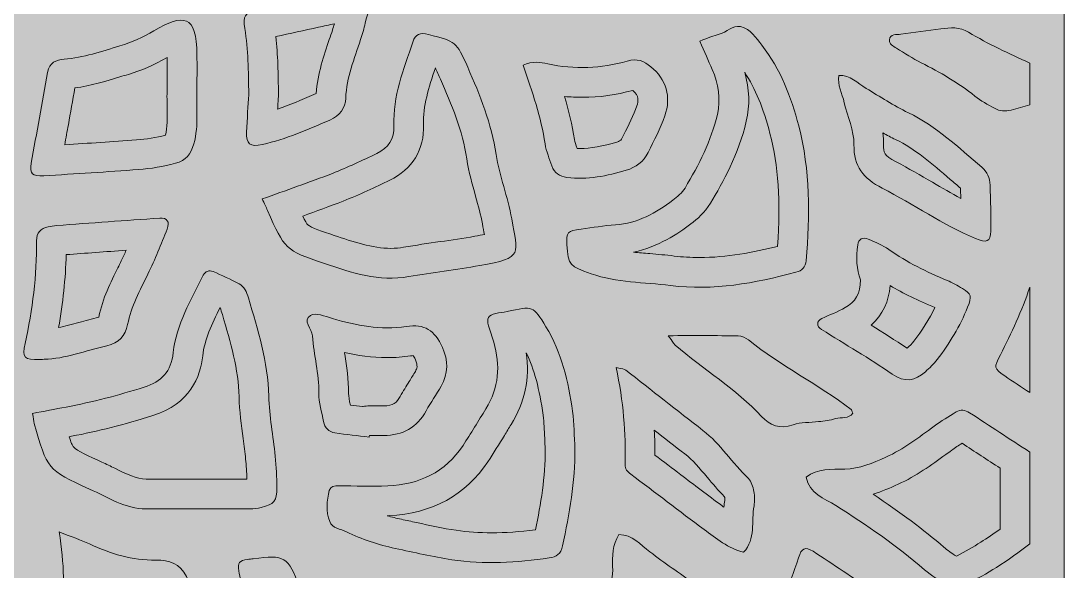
# Model space of a CAD drawing. Extents: x 140 to 2861, y -2860 to -140.
# Drawn here: x 2298 to 2861, y -2569 to -2273 of the extents above; entities that cross this region are included whole.
import ezdxf

# ---------------------------------------------------------------- set-up
doc = ezdxf.new("R2010")
doc.units = 0
doc.header["$MEASUREMENT"] = 0
doc.layers.add('Layer 1', color=7, linetype='Continuous')

# ---------------------------------------------------------------- blocks, each defined once
blk = doc.blocks.new('block 3')
at = {"layer": 'Layer 1', "lineweight": 0}
blk.add_lwpolyline([(140.32, -139.6), (140.32, -2859.85), (2860.58, -2859.85), (2860.58, -139.6), (140.32, -139.6)], dxfattribs=at)
for points, knots in [([(1721.31, -2475.94), (1650.1, -2492.19), (1576.59, -2500.42), (1502.82, -2500.42), (1275.74, -2500.42), (1053.46, -2423.1), (876.93, -2282.7), (747.66, -2179.87), (646.42, -2042.83), (583.05, -1885.2), (585.7, -1885.24), (588.33, -1885.26), (590.95, -1885.26), (617.95, -1885.26), (644.51, -1883.12), (669.9, -1878.88), (675.18, -1878.01), (680.42, -1877.09), (685.59, -1876.14), (692.52, -1891.82), (699.86, -1907.26), (707.5, -1922.18), (707.63, -1922.44), (707.76, -1922.7), (707.9, -1922.96), (699.09, -1938.69), (698.57, -1955.99), (706.48, -1973.45), (718.93, -2001.08), (733.65, -2027.64), (747.71, -2052.23), (767.43, -2086.76), (788.67, -2119.44), (814.5, -2157.91), (821.77, -2168.68), (829.03, -2179.4), (836.3, -2190.13), (839.34, -2194.61), (844.35, -2197.16), (849.55, -2197.16), (851.2, -2197.16), (852.87, -2196.9), (854.5, -2196.37), (861.28, -2194.17), (865.78, -2187.74), (865.54, -2180.62), (865.06, -2166.24), (861.95, -2153.6), (859.29, -2144.17), (857.96, -2139.46), (856.57, -2134.72), (855.14, -2129.94), (881.3, -2157.11), (909.28, -2182.57), (938.82, -2206.07), (956.91, -2220.45), (975.89, -2234.36), (995.3, -2247.44), (1002.96, -2261.61), (1012.87, -2279.29), (1024.11, -2296.31), (1024.37, -2296.71), (1024.64, -2297.12), (1024.9, -2297.53), (1028.35, -2302.86), (1033.56, -2310.91), (1045.09, -2315.48), (1047, -2316.24), (1049.01, -2316.61), (1050.99, -2316.61), (1054.94, -2316.61), (1058.83, -2315.15), (1061.84, -2312.37), (1066.36, -2308.2), (1068.09, -2301.8), (1066.29, -2295.92), (1065.62, -2293.73), (1064.97, -2291.62), (1064.34, -2289.57), (1079.4, -2297.86), (1094.69, -2305.72), (1110.06, -2313.08), (1170.4, -2341.94), (1234.14, -2364.18), (1299.51, -2379.2), (1355.25, -2392.01), (1412.38, -2399.57), (1469.48, -2401.7), (1471.75, -2407.46), (1473.91, -2412.89), (1476.03, -2418.12), (1476.38, -2418.96), (1476.7, -2419.83), (1477.04, -2420.7), (1479.19, -2426.37), (1482.15, -2434.14), (1489.71, -2440.99), (1492.76, -2443.75), (1496.61, -2445.13), (1500.45, -2445.13), (1504.3, -2445.13), (1508.14, -2443.75), (1511.19, -2440.99), (1518.76, -2434.14), (1521.71, -2426.37), (1523.87, -2420.7), (1524.2, -2419.83), (1524.52, -2418.96), (1524.89, -2418.08), (1526.97, -2412.93), (1529.11, -2407.57), (1531.36, -2401.87), (1588.39, -2400.06), (1645.11, -2392.79), (1700.1, -2380.25), (1760.8, -2366.4), (1820.45, -2345.97), (1877.38, -2319.51), (1897.35, -2310.23), (1917.18, -2300.1), (1936.67, -2289.24), (1936, -2291.39), (1935.32, -2293.61), (1934.61, -2295.92), (1932.81, -2301.8), (1934.54, -2308.2), (1939.06, -2312.37), (1942.07, -2315.15), (1945.96, -2316.61), (1949.91, -2316.61), (1951.9, -2316.61), (1953.9, -2316.24), (1955.81, -2315.48), (1967.34, -2310.91), (1972.55, -2302.85), (1976, -2297.53), (1976.27, -2297.12), (1976.53, -2296.71), (1976.79, -2296.32), (1988.21, -2279.02), (1998.02, -2261.51), (2006.23, -2246.28), (2016.71, -2239.15), (2026.97, -2231.86), (2036.76, -2224.59), (2075.52, -2195.82), (2112.12, -2163.88), (2145.94, -2129.35), (2144.44, -2134.33), (2143, -2139.28), (2141.6, -2144.19), (2138.95, -2153.59), (2135.84, -2166.23), (2135.36, -2180.62), (2135.13, -2187.74), (2139.63, -2194.17), (2146.41, -2196.37), (2148.04, -2196.9), (2149.71, -2197.16), (2151.35, -2197.16), (2156.56, -2197.16), (2161.57, -2194.61), (2164.6, -2190.13), (2164.6, -2190.13), (2165.47, -2188.85), (2165.47, -2188.85), (2172.45, -2178.55), (2179.42, -2168.25), (2186.42, -2157.88), (2212.24, -2119.44), (2233.47, -2086.76), (2253.19, -2052.24), (2267.25, -2027.64), (2281.97, -2001.08), (2294.41, -1973.48), (2301.54, -1957.75), (2301.81, -1942.06), (2295.31, -1927.57), (2304.32, -1911.02), (2312.84, -1894.12), (2320.75, -1877.12), (2324.15, -1877.72), (2327.57, -1878.31), (2331, -1878.88), (2356.39, -1883.12), (2382.96, -1885.26), (2409.96, -1885.26), (2414.72, -1885.26), (2419.54, -1885.19), (2424.4, -1885.06), (2407.98, -1923.97), (2388.93, -1962.09), (2367.62, -1998.67), (2226.81, -2240.41), (1991.24, -2414.37), (1721.31, -2475.94)], [0, 0, 0, 0, 1, 1, 1, 2, 2, 2, 3, 3, 3, 4, 4, 4, 5, 5, 5, 6, 6, 6, 7, 7, 7, 8, 8, 8, 9, 9, 9, 10, 10, 10, 11, 11, 11, 12, 12, 12, 13, 13, 13, 14, 14, 14, 15, 15, 15, 16, 16, 16, 17, 17, 17, 18, 18, 18, 19, 19, 19, 20, 20, 20, 21, 21, 21, 22, 22, 22, 23, 23, 23, 24, 24, 24, 25, 25, 25, 26, 26, 26, 27, 27, 27, 28, 28, 28, 29, 29, 29, 30, 30, 30, 31, 31, 31, 32, 32, 32, 33, 33, 33, 34, 34, 34, 35, 35, 35, 36, 36, 36, 37, 37, 37, 38, 38, 38, 39, 39, 39, 40, 40, 40, 41, 41, 41, 42, 42, 42, 43, 43, 43, 44, 44, 44, 45, 45, 45, 46, 46, 46, 47, 47, 47, 48, 48, 48, 49, 49, 49, 50, 50, 50, 51, 51, 51, 52, 52, 52, 53, 53, 53, 54, 54, 54, 55, 55, 55, 56, 56, 56, 57, 57, 57, 58, 58, 58, 59, 59, 59, 60, 60, 60, 61, 61, 61, 62, 62, 62, 63, 63, 63, 64, 64, 64, 65, 65, 65, 65]), ([(2435.84, -2281.57), (2443.48, -2279.81), (2451.22, -2278.15), (2458.76, -2276.53), (2461.64, -2275.91), (2464.53, -2275.29), (2467.41, -2274.66), (2467.1, -2275.78), (2466.74, -2276.93), (2466.34, -2278.14), (2465.79, -2279.81), (2465.21, -2281.47), (2464.64, -2283.13), (2461.68, -2291.7), (2458.35, -2301.36), (2457.61, -2312.23), (2457.61, -2312.23), (2456.23, -2312.82), (2456.23, -2312.82), (2449.59, -2315.67), (2443.17, -2318.42), (2436.77, -2320.65), (2436.81, -2320.11), (2436.84, -2319.58), (2436.87, -2319.05), (2436.99, -2317.2), (2437.1, -2315.45), (2437.2, -2313.83), (2437.22, -2313.46), (2437.23, -2313.1), (2437.22, -2312.73), (2437.13, -2301.31), (2436.94, -2291.42), (2435.84, -2281.57)], [0, 0, 0, 0, 1, 1, 1, 2, 2, 2, 3, 3, 3, 4, 4, 4, 5, 5, 5, 6, 6, 6, 7, 7, 7, 8, 8, 8, 9, 9, 9, 10, 10, 10, 11, 11, 11, 11]), ([(2324.03, -2329.05), (2325.21, -2322.55), (2326.42, -2315.88), (2327.59, -2309.21), (2336.27, -2308.03), (2344.14, -2305.63), (2351.79, -2303.29), (2353.31, -2302.82), (2354.84, -2302.36), (2356.36, -2301.9), (2363.29, -2299.84), (2369.97, -2296.93), (2377.35, -2292.75), (2377.37, -2296.19), (2377.37, -2299.63), (2377.36, -2303.08), (2377.35, -2304.71), (2377.35, -2306.34), (2377.35, -2307.97), (2377.11, -2312.02), (2377.19, -2315.84), (2377.26, -2319.54), (2377.38, -2325.35), (2377.48, -2330.38), (2376.33, -2334.66), (2371.38, -2335.92), (2366.24, -2336.74), (2360.68, -2337.16), (2347.88, -2338.14), (2334.86, -2338.97), (2322.09, -2339.76), (2322.73, -2336.16), (2323.38, -2332.58), (2324.03, -2329.05)], [0, 0, 0, 0, 1, 1, 1, 2, 2, 2, 3, 3, 3, 4, 4, 4, 5, 5, 5, 6, 6, 6, 7, 7, 7, 8, 8, 8, 9, 9, 9, 10, 10, 10, 11, 11, 11, 11]), ([(2472.09, -2370.1), (2480.93, -2366.66), (2489.57, -2362.54), (2497.2, -2358.91), (2509.28, -2353.15), (2515.92, -2342.24), (2515.43, -2328.98), (2515.06, -2319.04), (2518.18, -2309), (2521.79, -2298.45), (2522.63, -2300.09), (2523.78, -2302.72), (2524.56, -2304.47), (2530.47, -2317.89), (2536.44, -2332.26), (2538.74, -2347.41), (2539.81, -2354.54), (2541.68, -2361.14), (2543.48, -2367.53), (2544.94, -2372.73), (2546.33, -2377.64), (2547.16, -2382.39), (2547.52, -2384.47), (2547.89, -2386.36), (2548.22, -2388.08), (2546.83, -2388.37), (2545.11, -2388.69), (2543, -2389.07), (2536.87, -2390.14), (2530.77, -2391.02), (2524.32, -2391.96), (2517.92, -2392.88), (2511.3, -2393.84), (2504.71, -2395), (2502.47, -2395.39), (2500.23, -2395.58), (2497.86, -2395.58), (2487.85, -2395.58), (2477.34, -2392.02), (2467.18, -2388.58), (2461, -2386.49), (2454.62, -2384.33), (2453.16, -2382.98), (2452.46, -2382.34), (2451.48, -2380.58), (2450.3, -2378.16), (2457.52, -2375.58), (2464.87, -2372.91), (2472.09, -2370.1)], [0, 0, 0, 0, 1, 1, 1, 2, 2, 2, 3, 3, 3, 4, 4, 4, 5, 5, 5, 6, 6, 6, 7, 7, 7, 8, 8, 8, 9, 9, 9, 10, 10, 10, 11, 11, 11, 12, 12, 12, 13, 13, 13, 14, 14, 14, 15, 15, 15, 16, 16, 16, 16]), ([(2650.49, -2399.68), (2645.99, -2399.12), (2641.58, -2398.75), (2637.3, -2398.4), (2634.31, -2398.16), (2631.38, -2397.92), (2628.51, -2397.61), (2641.93, -2394.71), (2652.37, -2387.76), (2659.45, -2382.38), (2662.8, -2379.83), (2667.04, -2376.28), (2670.02, -2371.31), (2676.82, -2360), (2685.16, -2344.76), (2689.32, -2327.16), (2691.34, -2318.61), (2691.05, -2309.77), (2688.47, -2300.79), (2694.13, -2309.47), (2698.51, -2320.09), (2702.07, -2333.71), (2706.63, -2351.15), (2707.9, -2370.1), (2706.11, -2394.49), (2693.34, -2397.66), (2678.83, -2400.51), (2663.99, -2400.51), (2659.4, -2400.51), (2654.85, -2400.23), (2650.49, -2399.68)], [0, 0, 0, 0, 1, 1, 1, 2, 2, 2, 3, 3, 3, 4, 4, 4, 5, 5, 5, 6, 6, 6, 7, 7, 7, 8, 8, 8, 9, 9, 9, 10, 10, 10, 10]), ([(2600.98, -2314.25), (2610.09, -2314.25), (2619.23, -2312.99), (2628.2, -2310.5), (2631.6, -2313.58), (2631.26, -2316.32), (2630.36, -2318.83), (2628.53, -2323.94), (2625.95, -2329.11), (2623.22, -2334.59), (2623.22, -2334.59), (2622.1, -2336.84), (2622.1, -2336.84), (2621.71, -2337.62), (2620.43, -2338.06), (2620.05, -2338.17), (2611.78, -2340.67), (2605.53, -2341.78), (2599.76, -2341.78), (2599.24, -2341.78), (2598.72, -2341.77), (2598.2, -2341.75), (2597.54, -2339.94), (2596.91, -2338.16), (2596.74, -2337.01), (2595.55, -2328.98), (2593.68, -2321.35), (2591.45, -2313.8), (2594.64, -2314.1), (2597.82, -2314.25), (2600.98, -2314.25)], [0, 0, 0, 0, 1, 1, 1, 2, 2, 2, 3, 3, 3, 4, 4, 4, 5, 5, 5, 6, 6, 6, 7, 7, 7, 8, 8, 8, 9, 9, 9, 10, 10, 10, 10]), ([(2762.89, -2333.4), (2765.09, -2334.62), (2767.35, -2335.81), (2769.69, -2336.94), (2780.21, -2342.02), (2789.46, -2350), (2799.26, -2358.45), (2801.08, -2360.02), (2802.9, -2361.59), (2804.74, -2363.15), (2804.78, -2364.78), (2804.83, -2366.42), (2804.88, -2368.06), (2804.89, -2368.27), (2804.9, -2368.48), (2804.91, -2368.69), (2799.87, -2365.98), (2794.83, -2363.04), (2789.64, -2360), (2783.31, -2356.31), (2776.77, -2352.49), (2770, -2348.98), (2763.26, -2345.48), (2763.28, -2343.93), (2763.32, -2339.8), (2763.34, -2337.59), (2763.18, -2335.46), (2762.89, -2333.4)], [0, 0, 0, 0, 1, 1, 1, 2, 2, 2, 3, 3, 3, 4, 4, 4, 5, 5, 5, 6, 6, 6, 7, 7, 7, 8, 8, 8, 9, 9, 9, 9]), ([(2322.88, -2398.95), (2333.13, -2398.19), (2344.1, -2397.39), (2355.23, -2396.59), (2354.37, -2398.54), (2353.48, -2400.45), (2352.55, -2402.34), (2351.95, -2403.56), (2351.34, -2404.78), (2350.73, -2406), (2346.88, -2413.7), (2342.52, -2422.39), (2340.47, -2432.58), (2336.75, -2433.45), (2333.2, -2434.45), (2329.75, -2435.41), (2325.93, -2436.49), (2322.23, -2437.53), (2318.76, -2438.25), (2321.15, -2425), (2322.53, -2411.84), (2322.88, -2398.95)], [0, 0, 0, 0, 1, 1, 1, 2, 2, 2, 3, 3, 3, 4, 4, 4, 5, 5, 5, 6, 6, 6, 7, 7, 7, 7]), ([(2756.61, -2436.95), (2762.8, -2431.37), (2766.3, -2424.03), (2766.76, -2415.6), (2773.88, -2419.78), (2781.79, -2423.64), (2790.96, -2427.44), (2787.85, -2433.75), (2784.04, -2439.83), (2779.59, -2445.59), (2778.68, -2446.77), (2777.35, -2448.07), (2775.97, -2449.33), (2769.57, -2444.99), (2763.04, -2440.9), (2756.61, -2436.95)], [0, 0, 0, 0, 1, 1, 1, 2, 2, 2, 3, 3, 3, 4, 4, 4, 5, 5, 5, 5]), ([(2325.81, -2496.73), (2339.78, -2494.09), (2354.1, -2490.43), (2369.61, -2485.56), (2389.65, -2479.27), (2395.27, -2464.58), (2396.46, -2453.35), (2397.37, -2444.73), (2401.34, -2436.26), (2405.85, -2427.41), (2405.87, -2427.41), (2405.89, -2427.42), (2405.9, -2427.43), (2406.27, -2428.69), (2406.64, -2429.94), (2407.01, -2431.19), (2411.5, -2446.39), (2415.74, -2460.74), (2416.04, -2475.44), (2416.21, -2483.26), (2417.22, -2490.72), (2418.2, -2497.94), (2418.72, -2501.79), (2419.21, -2505.42), (2419.57, -2509.02), (2419.91, -2512.44), (2420.15, -2516.06), (2420.29, -2519.82), (2412.36, -2519.84), (2404.44, -2519.85), (2396.52, -2519.85), (2389.81, -2519.85), (2365.98, -2519.83), (2365.98, -2519.83), (2360.87, -2519.83), (2355.4, -2517.11), (2349.06, -2513.95), (2346.83, -2512.84), (2344.52, -2511.69), (2342.09, -2510.59), (2335.4, -2507.58), (2328.49, -2504.46), (2326.93, -2502.64), (2326.2, -2501.79), (2325.39, -2499.78), (2324.46, -2496.98), (2324.91, -2496.9), (2325.36, -2496.81), (2325.81, -2496.73)], [0, 0, 0, 0, 1, 1, 1, 2, 2, 2, 3, 3, 3, 4, 4, 4, 5, 5, 5, 6, 6, 6, 7, 7, 7, 8, 8, 8, 9, 9, 9, 10, 10, 10, 11, 11, 11, 12, 12, 12, 13, 13, 13, 14, 14, 14, 15, 15, 15, 16, 16, 16, 16]), ([(2495.93, -2454.4), (2500.16, -2454.4), (2504.38, -2454.08), (2508.47, -2453.45), (2509.05, -2453.36), (2509.51, -2453.32), (2509.84, -2453.3), (2510.11, -2453.74), (2510.51, -2454.43), (2511, -2455.5), (2512.48, -2458.77), (2511.9, -2460.28), (2511.04, -2461.78), (2510.04, -2463.53), (2508.89, -2465.34), (2507.69, -2467.24), (2506.08, -2469.78), (2504.42, -2472.41), (2502.83, -2475.3), (2501.06, -2478.53), (2499.09, -2480.29), (2493.77, -2480.36), (2492.9, -2480.37), (2492.02, -2480.38), (2491.14, -2480.38), (2491.14, -2480.38), (2486.22, -2480.37), (2486.22, -2480.37), (2485.07, -2480.37), (2483.96, -2480.49), (2482.88, -2480.72), (2482.77, -2480.7), (2482.66, -2480.69), (2482.56, -2480.68), (2480.31, -2480.42), (2478.13, -2480.17), (2475.99, -2479.9), (2475.46, -2477.47), (2475.02, -2475.24), (2475.02, -2473.64), (2475.07, -2466.07), (2474, -2459.18), (2472.97, -2452.51), (2472.92, -2452.21), (2472.87, -2451.9), (2472.82, -2451.59), (2479.75, -2453.17), (2487.6, -2454.4), (2495.93, -2454.4)], [0, 0, 0, 0, 1, 1, 1, 2, 2, 2, 3, 3, 3, 4, 4, 4, 5, 5, 5, 6, 6, 6, 7, 7, 7, 8, 8, 8, 9, 9, 9, 10, 10, 10, 11, 11, 11, 12, 12, 12, 13, 13, 13, 14, 14, 14, 15, 15, 15, 16, 16, 16, 16]), ([(2496.84, -2539.46), (2519.93, -2538.38), (2538.34, -2528.34), (2550.08, -2510.43), (2553.17, -2505.71), (2556.12, -2500.93), (2558.97, -2496.3), (2560.19, -2494.33), (2561.4, -2492.35), (2562.63, -2490.39), (2570, -2478.56), (2572.73, -2465.6), (2570.79, -2451.75), (2575.06, -2460.63), (2577.92, -2471.33), (2579.84, -2485.45), (2580.36, -2489.27), (2580.53, -2493.39), (2580.71, -2497.76), (2580.79, -2499.82), (2580.88, -2501.89), (2581, -2503.94), (2581.05, -2518.62), (2578.64, -2533.25), (2575.77, -2547.1), (2567.19, -2548.17), (2559.42, -2548.7), (2552.14, -2548.7), (2545.36, -2548.7), (2539.09, -2548.25), (2532.95, -2547.35), (2525.95, -2546.31), (2518.96, -2544.79), (2511.56, -2543.17), (2508.87, -2542.59), (2506.18, -2542), (2503.49, -2541.44), (2500.85, -2540.89), (2498.26, -2540.24), (2495.75, -2539.51), (2496.12, -2539.49), (2496.48, -2539.48), (2496.84, -2539.46)], [0, 0, 0, 0, 1, 1, 1, 2, 2, 2, 3, 3, 3, 4, 4, 4, 5, 5, 5, 6, 6, 6, 7, 7, 7, 8, 8, 8, 9, 9, 9, 10, 10, 10, 11, 11, 11, 12, 12, 12, 13, 13, 13, 14, 14, 14, 14]), ([(2640.12, -2506.91), (2640.12, -2502.42), (2640, -2497.95), (2639.76, -2493.48), (2645.2, -2497.74), (2650.72, -2502.04), (2656.22, -2506.26), (2660.42, -2509.48), (2664.23, -2514), (2668.25, -2518.78), (2671.16, -2522.23), (2674.16, -2525.79), (2677.6, -2529.26), (2677.63, -2529.37), (2677.66, -2529.5), (2677.68, -2529.65), (2677.83, -2530.35), (2677.8, -2531), (2677.76, -2531.27), (2677.53, -2532.51), (2677.36, -2533.71), (2677.24, -2534.89), (2676.85, -2534.6), (2676.47, -2534.31), (2676.08, -2534.02), (2668.7, -2528.56), (2661.22, -2522.88), (2653.99, -2517.4), (2649.45, -2513.96), (2644.79, -2510.42), (2640.12, -2506.91)], [0, 0, 0, 0, 1, 1, 1, 2, 2, 2, 3, 3, 3, 4, 4, 4, 5, 5, 5, 6, 6, 6, 7, 7, 7, 8, 8, 8, 9, 9, 9, 10, 10, 10, 10]), ([(2826.08, -2546.66), (2822.63, -2549.2), (2819.15, -2551.57), (2815.67, -2553.76), (2811.65, -2556.29), (2807.4, -2558.62), (2802.9, -2561.09), (2802.9, -2561.09), (2802.5, -2561.31), (2802.5, -2561.31), (2800, -2559.67), (2797.67, -2558.08), (2795.77, -2556.44), (2784.8, -2546.98), (2772.47, -2537.76), (2757.6, -2527.93), (2762.3, -2526.48), (2766.72, -2524.57), (2771.15, -2522.55), (2780.89, -2518.12), (2788.96, -2512.26), (2796.75, -2506.59), (2797.83, -2505.81), (2798.9, -2505.03), (2799.98, -2504.26), (2801.82, -2502.93), (2803.73, -2501.66), (2805.56, -2500.49), (2812.4, -2504.96), (2819.24, -2509.44), (2826.08, -2513.91), (2826.08, -2513.91), (2826.08, -2546.66), (2826.08, -2546.66)], [0, 0, 0, 0, 1, 1, 1, 2, 2, 2, 3, 3, 3, 4, 4, 4, 5, 5, 5, 6, 6, 6, 7, 7, 7, 8, 8, 8, 9, 9, 9, 10, 10, 10, 11, 11, 11, 11])]:
    blk.add_open_spline(points, degree=3, knots=knots, dxfattribs=at)
blk = doc.blocks.new('block 5')
at = {"layer": 'Layer 1', "lineweight": 0}
blk.add_lwpolyline([(140.32, -139.6), (140.32, -2859.85), (2860.58, -2859.85), (2860.58, -139.6), (140.32, -139.6)], dxfattribs=at)
for points, knots in [([(1724.87, -2491.54), (1425.79, -2559.76), (1106.27, -2485.55), (866.98, -2295.22), (723.83, -2181.37), (620.75, -2032.29), (559.33, -1868.3), (558.6, -1868.26), (557.87, -1868.21), (557.15, -1868.16), (593.85, -1870.51), (630.65, -1869.2), (667.27, -1863.1), (676.61, -1861.55), (685.91, -1859.87), (695.17, -1858.03), (703.39, -1877.35), (712.25, -1896.33), (721.74, -1914.89), (723.29, -1917.93), (724.87, -1920.95), (726.45, -1923.96), (726.14, -1924.37), (725.83, -1924.78), (725.52, -1925.19), (715.76, -1938.14), (714.42, -1952.2), (721.07, -1966.88), (733.05, -1993.47), (747.15, -2019.02), (761.6, -2044.3), (782.08, -2080.15), (804.75, -2114.69), (827.76, -2148.96), (835.02, -2159.72), (842.29, -2170.44), (849.55, -2181.16), (849.16, -2169.67), (846.86, -2159.03), (843.9, -2148.54), (835.32, -2118.29), (825.31, -2088.56), (814.42, -2059.15), (853.93, -2108.88), (898.82, -2153.81), (948.78, -2193.54), (967.7, -2208.6), (987.31, -2222.88), (1007.5, -2236.36), (1012.17, -2245.06), (1016.94, -2253.71), (1021.9, -2262.26), (1026.85, -2270.8), (1032.01, -2279.24), (1037.47, -2287.51), (1040.66, -2292.35), (1043.54, -2297.65), (1050.99, -2300.61), (1048.23, -2291.58), (1045.84, -2283.97), (1043.5, -2276.37), (1041.3, -2269.22), (1039.02, -2262.11), (1036.69, -2255.01), (1062.63, -2270.89), (1089.43, -2285.47), (1116.97, -2298.64), (1176.25, -2327), (1238.87, -2348.85), (1303.09, -2363.61), (1361.41, -2377.01), (1421.01, -2384.52), (1480.53, -2386.04), (1483.92, -2394.73), (1487.34, -2403.42), (1490.85, -2412.07), (1493.15, -2417.72), (1494.76, -2423.98), (1500.45, -2429.13), (1506.14, -2423.98), (1507.75, -2417.72), (1510.06, -2412.07), (1513.55, -2403.45), (1516.96, -2394.81), (1520.33, -2386.15), (1579.84, -2384.97), (1639.02, -2377.77), (1696.54, -2364.65), (1756.15, -2351.05), (1814.72, -2330.98), (1870.64, -2305), (1902.77, -2290.07), (1934.12, -2273.13), (1964.42, -2254.37), (1962.02, -2261.68), (1959.67, -2269.01), (1957.4, -2276.37), (1955.06, -2283.97), (1952.68, -2291.58), (1949.91, -2300.61), (1957.36, -2297.65), (1960.25, -2292.35), (1963.43, -2287.51), (1974.58, -2270.62), (1984.47, -2253.03), (1994, -2235.24), (2005.25, -2227.66), (2016.34, -2219.83), (2027.23, -2211.74), (2075.88, -2175.62), (2121.07, -2134.43), (2161.53, -2089.33), (2169.8, -2080.11), (2177.87, -2070.71), (2185.75, -2061.15), (2175.14, -2089.91), (2165.39, -2118.98), (2157, -2148.54), (2154.04, -2159.03), (2151.74, -2169.67), (2151.36, -2181.16), (2158.62, -2170.44), (2165.88, -2159.72), (2173.14, -2148.96), (2196.15, -2114.69), (2218.82, -2080.15), (2239.3, -2044.3), (2253.75, -2019.02), (2267.85, -1993.47), (2279.84, -1966.88), (2286.08, -1953.09), (2285.27, -1939.84), (2277.05, -1927.55), (2289.5, -1905.21), (2300.96, -1882.39), (2311.38, -1859.14), (2318.78, -1860.54), (2326.19, -1861.86), (2333.63, -1863.1), (2371.89, -1869.48), (2410.35, -1870.63), (2448.69, -1867.82), (2429.8, -1915.98), (2407.27, -1962.4), (2381.45, -2006.73), (2240.59, -2248.53), (2002, -2428.33), (1724.87, -2491.54)], [0, 0, 0, 0, 1, 1, 1, 2, 2, 2, 3, 3, 3, 4, 4, 4, 5, 5, 5, 6, 6, 6, 7, 7, 7, 8, 8, 8, 9, 9, 9, 10, 10, 10, 11, 11, 11, 12, 12, 12, 13, 13, 13, 14, 14, 14, 15, 15, 15, 16, 16, 16, 17, 17, 17, 18, 18, 18, 19, 19, 19, 20, 20, 20, 21, 21, 21, 22, 22, 22, 23, 23, 23, 24, 24, 24, 25, 25, 25, 26, 26, 26, 27, 27, 27, 28, 28, 28, 29, 29, 29, 30, 30, 30, 31, 31, 31, 32, 32, 32, 33, 33, 33, 34, 34, 34, 35, 35, 35, 36, 36, 36, 37, 37, 37, 38, 38, 38, 39, 39, 39, 40, 40, 40, 41, 41, 41, 42, 42, 42, 43, 43, 43, 44, 44, 44, 45, 45, 45, 46, 46, 46, 47, 47, 47, 48, 48, 48, 49, 49, 49, 49]), ([(2419.12, -2277.22), (2418.02, -2270.3), (2418.76, -2269.18), (2425.76, -2267.5), (2438.82, -2264.37), (2451.98, -2261.65), (2465.1, -2258.79), (2466.61, -2258.46), (2468.19, -2258.43), (2469.71, -2258.15), (2475.57, -2257.08), (2481.17, -2253.4), (2487.44, -2256.36), (2488.65, -2262.77), (2485.23, -2268.3), (2483.99, -2274.24), (2483.35, -2277.26), (2482.5, -2280.25), (2481.53, -2283.19), (2478.11, -2293.47), (2473.96, -2303.52), (2473.5, -2314.62), (2473.27, -2320.09), (2470.34, -2324.19), (2464.95, -2326.49), (2453.07, -2331.57), (2441.25, -2336.83), (2428.57, -2339.64), (2421.9, -2341.12), (2419.75, -2339.4), (2420.05, -2332.95), (2420.38, -2325.71), (2420.89, -2318.49), (2421.23, -2312.87), (2421.11, -2299.87), (2420.91, -2288.52), (2419.12, -2277.22)], [0, 0, 0, 0, 1, 1, 1, 2, 2, 2, 3, 3, 3, 4, 4, 4, 5, 5, 5, 6, 6, 6, 7, 7, 7, 8, 8, 8, 9, 9, 9, 10, 10, 10, 11, 11, 11, 12, 12, 12, 12]), ([(2391.64, -2339.34), (2390.07, -2344.86), (2387.6, -2348.19), (2381.75, -2349.78), (2375.19, -2351.56), (2368.58, -2352.61), (2361.89, -2353.12), (2344.87, -2354.41), (2327.82, -2355.44), (2310.78, -2356.49), (2304.56, -2356.87), (2303.09, -2355.49), (2304.09, -2349.67), (2306.89, -2333.37), (2310.03, -2317.12), (2312.8, -2300.81), (2313.71, -2295.5), (2317.69, -2294.08), (2321.71, -2293.76), (2332.17, -2292.93), (2341.9, -2289.51), (2351.81, -2286.56), (2358.28, -2284.64), (2364.19, -2281.86), (2370.11, -2278.46), (2386.13, -2269.26), (2393.17, -2269.44), (2393.34, -2291.4), (2393.39, -2297.09), (2393.35, -2302.78), (2393.35, -2308.47), (2392.67, -2318.72), (2394.54, -2329.14), (2391.64, -2339.34)], [0, 0, 0, 0, 1, 1, 1, 2, 2, 2, 3, 3, 3, 4, 4, 4, 5, 5, 5, 6, 6, 6, 7, 7, 7, 8, 8, 8, 9, 9, 9, 10, 10, 10, 11, 11, 11, 11]), ([(2592.69, -2393.51), (2592.32, -2386.82), (2592.87, -2386.21), (2600.35, -2385.22), (2606.51, -2384.4), (2612.65, -2383.31), (2618.84, -2382.87), (2630.75, -2382.04), (2640.6, -2376.6), (2649.78, -2369.63), (2652.23, -2367.78), (2654.76, -2365.64), (2656.31, -2363.07), (2663.78, -2350.63), (2670.38, -2337.7), (2673.75, -2323.48), (2675.71, -2315.19), (2674.31, -2307.01), (2670.93, -2299.21), (2668.9, -2294.55), (2666.85, -2289.9), (2664.25, -2283.98), (2668.96, -2282.28), (2671.79, -2280.92), (2674.79, -2280.26), (2678.81, -2279.36), (2681.79, -2275.23), (2686.23, -2276.21), (2691.72, -2277.43), (2694.62, -2282.21), (2697.72, -2286.21), (2707.7, -2299.09), (2713.47, -2314.05), (2717.55, -2329.66), (2723.79, -2353.55), (2723.75, -2377.82), (2721.52, -2402.19), (2721.2, -2405.68), (2719.55, -2407.53), (2715.96, -2408.47), (2693.82, -2414.31), (2671.64, -2418.46), (2648.5, -2415.56), (2634.16, -2413.76), (2619.63, -2414.09), (2605.65, -2409.21), (2594.3, -2405.25), (2593.31, -2404.78), (2592.69, -2393.51)], [0, 0, 0, 0, 1, 1, 1, 2, 2, 2, 3, 3, 3, 4, 4, 4, 5, 5, 5, 6, 6, 6, 7, 7, 7, 8, 8, 8, 9, 9, 9, 10, 10, 10, 11, 11, 11, 12, 12, 12, 13, 13, 13, 14, 14, 14, 15, 15, 15, 16, 16, 16, 16]), ([(2842.08, -2318.21), (2838.73, -2319.17), (2835.38, -2320.14), (2832.02, -2321.1), (2828.93, -2321.99), (2825.8, -2321.74), (2822.99, -2320.15), (2819.41, -2318.12), (2815.72, -2316.14), (2812.51, -2313.59), (2803.54, -2306.48), (2793.8, -2300.72), (2783.58, -2295.63), (2778.96, -2293.33), (2774.63, -2290.46), (2770.22, -2287.76), (2768.5, -2286.71), (2766.19, -2285.56), (2766.46, -2283.35), (2766.89, -2279.79), (2770.26, -2280.68), (2772.58, -2280.33), (2779.73, -2279.26), (2786.9, -2278.38), (2794.06, -2277.38), (2799.23, -2276.66), (2804.23, -2276.27), (2809.09, -2279.19), (2819.68, -2285.55), (2830.86, -2290.73), (2842.08, -2295.83), (2842.08, -2295.83), (2842.08, -2318.21), (2842.08, -2318.21)], [0, 0, 0, 0, 1, 1, 1, 2, 2, 2, 3, 3, 3, 4, 4, 4, 5, 5, 5, 6, 6, 6, 7, 7, 7, 8, 8, 8, 9, 9, 9, 10, 10, 10, 11, 11, 11, 11]), ([(2466.28, -2355.19), (2474.45, -2352.01), (2482.39, -2348.24), (2490.31, -2344.46), (2496.45, -2341.54), (2499.7, -2336.57), (2499.44, -2329.57), (2498.85, -2313.65), (2504.72, -2299.17), (2509.65, -2284.5), (2511.14, -2280.09), (2513.32, -2279.2), (2518.07, -2280.41), (2532.7, -2284.11), (2533.13, -2284.25), (2539.2, -2298.02), (2545.87, -2313.15), (2552.04, -2328.38), (2554.56, -2345.02), (2556.33, -2356.71), (2560.88, -2367.96), (2562.92, -2379.63), (2566.23, -2398.57), (2569.61, -2400.64), (2545.76, -2404.83), (2533.05, -2407.06), (2520.19, -2408.52), (2507.48, -2410.76), (2491.48, -2413.57), (2476.69, -2408.69), (2462.04, -2403.73), (2440.58, -2396.47), (2440.69, -2396.15), (2431.36, -2375.16), (2430.52, -2373.28), (2429.62, -2371.44), (2428.47, -2368.98), (2441.28, -2364.34), (2453.88, -2360.02), (2466.28, -2355.19)], [0, 0, 0, 0, 1, 1, 1, 2, 2, 2, 3, 3, 3, 4, 4, 4, 5, 5, 5, 6, 6, 6, 7, 7, 7, 8, 8, 8, 9, 9, 9, 10, 10, 10, 11, 11, 11, 12, 12, 12, 13, 13, 13, 13]), ([(2645.42, -2324.23), (2642.99, -2331.01), (2639.64, -2337.48), (2636.43, -2343.95), (2634.01, -2348.83), (2629.61, -2352), (2624.67, -2353.49), (2614.28, -2356.62), (2603.66, -2358.75), (2592.65, -2357.33), (2588.63, -2356.81), (2585.89, -2354.98), (2584.59, -2351.17), (2583.27, -2347.26), (2581.51, -2343.39), (2580.91, -2339.36), (2578.78, -2325), (2574.04, -2311.41), (2569.11, -2296.87), (2574.15, -2294.61), (2578.4, -2295.37), (2582.3, -2296.21), (2596.78, -2299.35), (2611.12, -2298.87), (2625.2, -2294.72), (2630.48, -2293.16), (2634.22, -2294.69), (2637.93, -2297.77), (2646.1, -2304.54), (2649.07, -2314.05), (2645.42, -2324.23)], [0, 0, 0, 0, 1, 1, 1, 2, 2, 2, 3, 3, 3, 4, 4, 4, 5, 5, 5, 6, 6, 6, 7, 7, 7, 8, 8, 8, 9, 9, 9, 10, 10, 10, 10]), ([(2762.62, -2363.18), (2752.33, -2357.83), (2747.2, -2351.62), (2747.32, -2339.65), (2747.39, -2332.17), (2743.88, -2324.67), (2742.11, -2317.14), (2740.97, -2312.28), (2738.33, -2307.7), (2739.19, -2302.45), (2745.33, -2302.05), (2749.27, -2306.69), (2753.89, -2309.43), (2761.42, -2313.9), (2768.72, -2318.7), (2776.65, -2322.53), (2791.68, -2329.8), (2803.66, -2341.33), (2816.25, -2351.93), (2819.02, -2354.27), (2820.6, -2357.73), (2820.7, -2361.54), (2820.91, -2369.78), (2821.34, -2378.03), (2821.07, -2386.25), (2820.88, -2392.04), (2818.75, -2392.78), (2812.81, -2390.28), (2795.19, -2382.87), (2779.48, -2371.93), (2762.62, -2363.18)], [0, 0, 0, 0, 1, 1, 1, 2, 2, 2, 3, 3, 3, 4, 4, 4, 5, 5, 5, 6, 6, 6, 7, 7, 7, 8, 8, 8, 9, 9, 9, 10, 10, 10, 10]), ([(2300.7, -2446.75), (2304.82, -2428.55), (2307.05, -2410.17), (2306.96, -2391.5), (2306.95, -2387.03), (2308.91, -2384.94), (2313.12, -2384), (2314.63, -2383.66), (2316.17, -2383.4), (2317.71, -2383.28), (2336.23, -2381.92), (2354.76, -2380.56), (2373.29, -2379.29), (2377.26, -2379.01), (2378.87, -2381.31), (2377.28, -2385.21), (2373.98, -2393.34), (2370.78, -2401.53), (2366.92, -2409.39), (2362.59, -2418.2), (2357.79, -2426.73), (2355.99, -2436.57), (2354.86, -2442.71), (2351.08, -2446.57), (2344.85, -2447.99), (2333.3, -2450.61), (2322.14, -2455.12), (2311.05, -2455.23), (2309.56, -2455.35), (2309.05, -2455.41), (2308.53, -2455.43), (2300.42, -2455.78), (2298.97, -2454.43), (2300.7, -2446.75)], [0, 0, 0, 0, 1, 1, 1, 2, 2, 2, 3, 3, 3, 4, 4, 4, 5, 5, 5, 6, 6, 6, 7, 7, 7, 8, 8, 8, 9, 9, 9, 10, 10, 10, 11, 11, 11, 11]), ([(2729.91, -2439.27), (2727.02, -2437.45), (2727.16, -2434.74), (2729.98, -2433.38), (2734.17, -2431.36), (2738.63, -2429.82), (2742.6, -2427.46), (2747.74, -2424.42), (2751.2, -2420.01), (2750.78, -2412.49), (2748.67, -2407.02), (2748.45, -2400.36), (2749.39, -2393.63), (2749.8, -2390.67), (2752.16, -2389.31), (2755.07, -2390.61), (2758.84, -2392.29), (2762.78, -2393.83), (2766.12, -2396.18), (2775.9, -2403.06), (2786.5, -2408.29), (2797.5, -2412.83), (2800.36, -2414.01), (2803.07, -2415.59), (2805.75, -2417.15), (2810.62, -2420), (2810.97, -2421.45), (2808.57, -2427.28), (2804.42, -2437.4), (2798.93, -2446.74), (2792.25, -2455.38), (2790.38, -2457.79), (2788.11, -2459.94), (2785.82, -2461.99), (2780.23, -2467.01), (2774.82, -2467.95), (2767.94, -2463.23), (2755.6, -2454.76), (2742.57, -2447.29), (2729.91, -2439.27)], [0, 0, 0, 0, 1, 1, 1, 2, 2, 2, 3, 3, 3, 4, 4, 4, 5, 5, 5, 6, 6, 6, 7, 7, 7, 8, 8, 8, 9, 9, 9, 10, 10, 10, 11, 11, 11, 12, 12, 12, 13, 13, 13, 13]), ([(2322.84, -2481), (2337.06, -2478.32), (2351.01, -2474.64), (2364.82, -2470.3), (2374.26, -2467.34), (2379.47, -2461.87), (2380.55, -2451.67), (2382.16, -2436.45), (2390.11, -2423.44), (2396.75, -2410.04), (2397.74, -2408.04), (2399.91, -2407.14), (2402, -2408.03), (2406.75, -2410.04), (2411.44, -2412.22), (2415.99, -2414.63), (2418.88, -2416.17), (2420.15, -2419.16), (2421.03, -2422.17), (2426.11, -2439.51), (2431.66, -2456.68), (2432.04, -2475.11), (2432.26, -2485.9), (2434.42, -2496.65), (2435.49, -2507.44), (2436.05, -2513.09), (2436.33, -2518.78), (2436.4, -2524.46), (2436.49, -2531.48), (2434.82, -2533.44), (2427.95, -2535.03), (2425.95, -2535.5), (2423.86, -2535.81), (2421.82, -2535.82), (2403.2, -2535.87), (2384.58, -2535.84), (2365.97, -2535.83), (2354.6, -2535.83), (2345.25, -2529.57), (2335.51, -2525.18), (2312.51, -2514.81), (2312.69, -2514.39), (2305.66, -2489.86), (2305.24, -2488.42), (2305.16, -2486.89), (2304.76, -2484.44), (2310.92, -2483.27), (2316.87, -2482.13), (2322.84, -2481)], [0, 0, 0, 0, 1, 1, 1, 2, 2, 2, 3, 3, 3, 4, 4, 4, 5, 5, 5, 6, 6, 6, 7, 7, 7, 8, 8, 8, 9, 9, 9, 10, 10, 10, 11, 11, 11, 12, 12, 12, 13, 13, 13, 14, 14, 14, 15, 15, 15, 16, 16, 16, 16]), ([(2842.08, -2473.2), (2837.57, -2470.23), (2833.06, -2467.25), (2828.57, -2464.25), (2822.56, -2460.22), (2822.74, -2459.67), (2826.22, -2452.88), (2832.25, -2441.11), (2837.84, -2429.19), (2842.08, -2416.49), (2842.08, -2416.49), (2842.08, -2473.2), (2842.08, -2473.2)], [0, 0, 0, 0, 1, 1, 1, 2, 2, 2, 3, 3, 3, 4, 4, 4, 4]), ([(2464.65, -2525.88), (2465.22, -2523.67), (2467.59, -2523.37), (2469.71, -2523.38), (2478.5, -2523.44), (2487.32, -2523.89), (2496.09, -2523.48), (2513, -2522.69), (2527.13, -2516.25), (2536.7, -2501.66), (2540.95, -2495.17), (2544.94, -2488.51), (2549.05, -2481.92), (2556.09, -2470.64), (2556.91, -2458.62), (2553.22, -2446.09), (2552.34, -2443.11), (2551.28, -2440.19), (2550.43, -2437.21), (2549.29, -2433.21), (2550.25, -2431.57), (2554.3, -2430.61), (2556.31, -2430.14), (2558.41, -2430.05), (2560.43, -2429.61), (2574.31, -2426.53), (2574.51, -2426.41), (2581.39, -2437.75), (2589.85, -2451.72), (2593.52, -2467.33), (2595.7, -2483.29), (2596.61, -2489.94), (2596.59, -2496.71), (2597, -2503.43), (2597.12, -2521.16), (2594.04, -2538.44), (2590.3, -2555.68), (2589.33, -2560.16), (2587.04, -2561.69), (2583.16, -2562.25), (2565.68, -2564.77), (2548.13, -2565.77), (2530.61, -2563.17), (2520.4, -2561.66), (2510.33, -2559.22), (2500.21, -2557.1), (2491.06, -2555.19), (2482.22, -2552.26), (2473.85, -2548.09), (2470.71, -2546.53), (2466.33, -2546.35), (2464.88, -2542.64), (2462.76, -2537.22), (2463.22, -2531.43), (2464.65, -2525.88)], [0, 0, 0, 0, 1, 1, 1, 2, 2, 2, 3, 3, 3, 4, 4, 4, 5, 5, 5, 6, 6, 6, 7, 7, 7, 8, 8, 8, 9, 9, 9, 10, 10, 10, 11, 11, 11, 12, 12, 12, 13, 13, 13, 14, 14, 14, 15, 15, 15, 16, 16, 16, 17, 17, 17, 18, 18, 18, 18]), ([(2454.57, -2431.63), (2457.19, -2430.04), (2462.44, -2432.15), (2466.29, -2433.3), (2479.3, -2437.18), (2492.26, -2439.75), (2506.03, -2437.64), (2516.08, -2436.09), (2521.39, -2439.72), (2525.56, -2448.87), (2528.76, -2455.91), (2528.81, -2462.93), (2524.93, -2469.73), (2522.36, -2474.22), (2519.35, -2478.46), (2516.86, -2483), (2511.87, -2492.09), (2504.13, -2496.23), (2493.99, -2496.36), (2491.4, -2496.39), (2488.81, -2496.37), (2486.22, -2496.37), (2486.2, -2496.65), (2486.17, -2496.93), (2486.15, -2497.21), (2480, -2496.46), (2473.83, -2495.85), (2467.71, -2494.9), (2464.39, -2494.38), (2462.14, -2492.25), (2461.51, -2488.81), (2460.58, -2483.73), (2459, -2478.63), (2459.02, -2473.55), (2459.08, -2463.09), (2456.41, -2453.03), (2455.55, -2442.74), (2455.23, -2438.89), (2450.02, -2434.4), (2454.57, -2431.63)], [0, 0, 0, 0, 1, 1, 1, 2, 2, 2, 3, 3, 3, 4, 4, 4, 5, 5, 5, 6, 6, 6, 7, 7, 7, 8, 8, 8, 9, 9, 9, 10, 10, 10, 11, 11, 11, 12, 12, 12, 13, 13, 13, 13]), ([(2714.49, -2490.57), (2707.46, -2493.11), (2701.92, -2490.82), (2697.58, -2486.14), (2683.73, -2471.2), (2666.23, -2460.78), (2650.98, -2447.6), (2650.23, -2446.95), (2649.76, -2445.96), (2647.29, -2442.57), (2661.41, -2442.57), (2673.19, -2442.47), (2684.97, -2442.67), (2686.87, -2442.7), (2689.07, -2443.66), (2690.58, -2444.88), (2707.93, -2458.89), (2728.04, -2468.81), (2745.75, -2482.27), (2746.1, -2482.53), (2746.19, -2483.12), (2746.74, -2484.3), (2744.55, -2487.53), (2740.5, -2486.32), (2737.42, -2487.24), (2734.47, -2488.12), (2731.34, -2488.47), (2728.27, -2488.86), (2723.66, -2489.45), (2718.73, -2489.04), (2714.49, -2490.57)], [0, 0, 0, 0, 1, 1, 1, 2, 2, 2, 3, 3, 3, 4, 4, 4, 5, 5, 5, 6, 6, 6, 7, 7, 7, 8, 8, 8, 9, 9, 9, 10, 10, 10, 10]), ([(2666.56, -2546.88), (2653.3, -2537.06), (2640.24, -2526.97), (2627.03, -2517.1), (2625.23, -2515.75), (2624.01, -2514.29), (2624.06, -2512.08), (2624.45, -2494.98), (2623.03, -2478.02), (2619.23, -2459.62), (2622.52, -2460.53), (2623.65, -2460.54), (2624.36, -2461.09), (2638.25, -2471.89), (2652, -2482.86), (2665.96, -2493.56), (2675.52, -2500.9), (2681.82, -2511.24), (2690.45, -2519.44), (2692.14, -2521.05), (2692.87, -2524), (2693.37, -2526.47), (2693.87, -2528.96), (2693.95, -2531.69), (2693.49, -2534.17), (2691.94, -2542.57), (2694.64, -2551.96), (2687.83, -2559.16), (2679.62, -2557.02), (2673.16, -2551.77), (2666.56, -2546.88)], [0, 0, 0, 0, 1, 1, 1, 2, 2, 2, 3, 3, 3, 4, 4, 4, 5, 5, 5, 6, 6, 6, 7, 7, 7, 8, 8, 8, 9, 9, 9, 10, 10, 10, 10]), ([(2842.08, -2554.56), (2836.37, -2559.11), (2830.42, -2563.38), (2824.19, -2567.3), (2818.94, -2570.61), (2813.45, -2573.54), (2808.02, -2576.53), (2806.23, -2577.52), (2804.25, -2578.17), (2802.18, -2579.05), (2800.82, -2578.55), (2799.21, -2578.28), (2797.98, -2577.47), (2793.67, -2574.62), (2789.21, -2571.91), (2785.32, -2568.56), (2770.38, -2555.67), (2754.25, -2544.54), (2737.57, -2534.05), (2731.37, -2530.16), (2723.27, -2527.55), (2721.6, -2518.68), (2727.82, -2513.84), (2735.27, -2514.67), (2742.37, -2514.46), (2750.4, -2514.22), (2757.44, -2511.21), (2764.52, -2507.99), (2774.04, -2503.66), (2782.23, -2497.32), (2790.64, -2491.27), (2794.41, -2488.55), (2798.36, -2486.06), (2802.34, -2483.66), (2804.74, -2482.21), (2807.3, -2482.5), (2809.65, -2484.04), (2820.46, -2491.11), (2831.27, -2498.19), (2842.08, -2505.26), (2842.08, -2505.26), (2842.08, -2554.56), (2842.08, -2554.56)], [0, 0, 0, 0, 1, 1, 1, 2, 2, 2, 3, 3, 3, 4, 4, 4, 5, 5, 5, 6, 6, 6, 7, 7, 7, 8, 8, 8, 9, 9, 9, 10, 10, 10, 11, 11, 11, 12, 12, 12, 13, 13, 13, 14, 14, 14, 14]), ([(2319.16, -2548.25), (2325.91, -2550.9), (2330.77, -2552.54), (2335.4, -2554.68), (2346.78, -2559.93), (2358.57, -2563.6), (2371.19, -2563.39), (2378.57, -2563.27), (2384.28, -2565.36), (2387.73, -2572.25), (2391.41, -2579.61), (2392.66, -2587.45), (2388.16, -2594.42), (2383.44, -2601.73), (2377.51, -2608.35), (2371.54, -2614.74), (2367.95, -2618.59), (2362.69, -2620.03), (2357.41, -2620.2), (2346.99, -2620.54), (2336.85, -2618.88), (2327, -2615.39), (2323.14, -2614.02), (2321.08, -2611.51), (2320.92, -2607.42), (2320.76, -2603.3), (2320.08, -2599.15), (2320.46, -2595.08), (2321.84, -2580.21), (2321.94, -2565.38), (2319.16, -2548.25)], [0, 0, 0, 0, 1, 1, 1, 2, 2, 2, 3, 3, 3, 4, 4, 4, 5, 5, 5, 6, 6, 6, 7, 7, 7, 8, 8, 8, 9, 9, 9, 10, 10, 10, 10]), ([(2595.77, -2596.9), (2593.89, -2595.29), (2591.42, -2593.86), (2591.83, -2590.47), (2595.4, -2587.43), (2600.28, -2587.54), (2604.5, -2585.94), (2614.14, -2582.29), (2616.99, -2578.76), (2617.38, -2569.01), (2617.4, -2568.5), (2617.29, -2567.98), (2617.28, -2567.46), (2617.16, -2561.29), (2617.11, -2555.12), (2620.65, -2549.64), (2627.98, -2549.66), (2632.2, -2555.13), (2637.4, -2559.01), (2645.26, -2564.87), (2653.31, -2570.48), (2661.33, -2576.11), (2665.14, -2578.78), (2669.22, -2581.08), (2672.95, -2583.85), (2675.12, -2585.47), (2676.09, -2587.76), (2674.58, -2590.61), (2668.44, -2602.15), (2660.31, -2612.22), (2650.94, -2621.18), (2647.7, -2624.27), (2642.95, -2625.79), (2638.86, -2627.99), (2636.78, -2629.11), (2634.84, -2628.45), (2633.11, -2627.19), (2629.34, -2624.45), (2625.52, -2621.78), (2621.92, -2618.82), (2613.13, -2611.6), (2604.43, -2604.28), (2595.77, -2596.9)], [0, 0, 0, 0, 1, 1, 1, 2, 2, 2, 3, 3, 3, 4, 4, 4, 5, 5, 5, 6, 6, 6, 7, 7, 7, 8, 8, 8, 9, 9, 9, 10, 10, 10, 11, 11, 11, 12, 12, 12, 13, 13, 13, 14, 14, 14, 14]), ([(2785.95, -2609.84), (2782.78, -2621.93), (2777.52, -2633.21), (2771.26, -2643.9), (2763.72, -2656.78), (2755.61, -2669.37), (2744.1, -2679.02), (2742.75, -2678.62), (2741.56, -2678.59), (2740.85, -2677.99), (2724.21, -2664.05), (2707.6, -2650.07), (2691.05, -2636.03), (2689.09, -2634.36), (2687.5, -2632.27), (2685.68, -2630.44), (2683.51, -2628.25), (2683.58, -2626.03), (2685.23, -2623.56), (2689.26, -2617.55), (2693.04, -2611.37), (2697.24, -2605.49), (2706.66, -2592.27), (2712.47, -2577.42), (2717.44, -2562.13), (2719.13, -2556.95), (2721.06, -2555.97), (2725.27, -2558.67), (2736.11, -2565.64), (2746.91, -2572.74), (2757.36, -2580.28), (2766.13, -2586.62), (2773.47, -2594.84), (2782.94, -2600.35), (2786.75, -2602.57), (2786.93, -2606.12), (2785.95, -2609.84)], [0, 0, 0, 0, 1, 1, 1, 2, 2, 2, 3, 3, 3, 4, 4, 4, 5, 5, 5, 6, 6, 6, 7, 7, 7, 8, 8, 8, 9, 9, 9, 10, 10, 10, 11, 11, 11, 12, 12, 12, 12]), ([(2316.73, -2652.55), (2317.26, -2649.54), (2318.23, -2646.61), (2319.24, -2642.71), (2328.86, -2644.21), (2337.08, -2645.14), (2345.15, -2646.83), (2356.33, -2649.17), (2366.71, -2646.82), (2377.05, -2642.86), (2382.5, -2640.76), (2387.38, -2637.93), (2391.17, -2633.54), (2397.26, -2626.47), (2403.24, -2619.29), (2409.11, -2612.04), (2416.71, -2602.64), (2419.1, -2591.74), (2417.71, -2579.91), (2417.29, -2576.31), (2416.45, -2572.77), (2415.93, -2569.18), (2415.29, -2564.77), (2416.12, -2563.72), (2420.59, -2562.99), (2421.61, -2562.83), (2422.66, -2562.83), (2423.69, -2562.69), (2440.48, -2560.41), (2442.76, -2561.49), (2448.44, -2577.82), (2453.07, -2591.13), (2455, -2605.14), (2454.83, -2619.15), (2454.51, -2644.81), (2448.01, -2669.35), (2439.2, -2693.31), (2437.92, -2696.79), (2434.94, -2697.48), (2431.6, -2697.31), (2412.99, -2696.39), (2394.3, -2696.13), (2376.39, -2689.87), (2358.32, -2683.55), (2339.79, -2678.42), (2323.61, -2667.57), (2315.62, -2662.2), (2315.11, -2661.79), (2316.73, -2652.55)], [0, 0, 0, 0, 1, 1, 1, 2, 2, 2, 3, 3, 3, 4, 4, 4, 5, 5, 5, 6, 6, 6, 7, 7, 7, 8, 8, 8, 9, 9, 9, 10, 10, 10, 11, 11, 11, 12, 12, 12, 13, 13, 13, 14, 14, 14, 15, 15, 15, 16, 16, 16, 16])]:
    blk.add_open_spline(points, degree=3, knots=knots, dxfattribs=at)
blk = doc.blocks.new('block 4')
at = {"layer": 'Layer 1'}
blk.add_blockref('block 5', (0, 0), dxfattribs=at)
blk = doc.blocks.new('block 2')
at = {"layer": 'Layer 1', "true_color": 0xf9a21a}
h = blk.add_hatch(color=40, dxfattribs=at)
h.dxf.hatch_style = 2
h.paths.add_polyline_path([(2860.58, -139.6), (2860.58, -2859.85), (140.32, -2859.85), (140.32, -139.6)])
at = {"layer": 'Layer 1', "lineweight": 0}
blk.add_lwpolyline([(2860.58, -139.6), (2860.58, -2859.85), (140.32, -2859.85), (140.32, -139.6), (2860.58, -139.6)], dxfattribs=at)
at = {"layer": 'Layer 1'}
for name in ['block 3', 'block 4']:
    blk.add_blockref(name, (0, 0), dxfattribs=at)

msp = doc.modelspace()

# ---------------------------------------------------------------- block references
at = {"layer": 'Layer 1'}
msp.add_blockref('block 2', (0, 0), dxfattribs=at)

doc.saveas('drawing.dxf')
